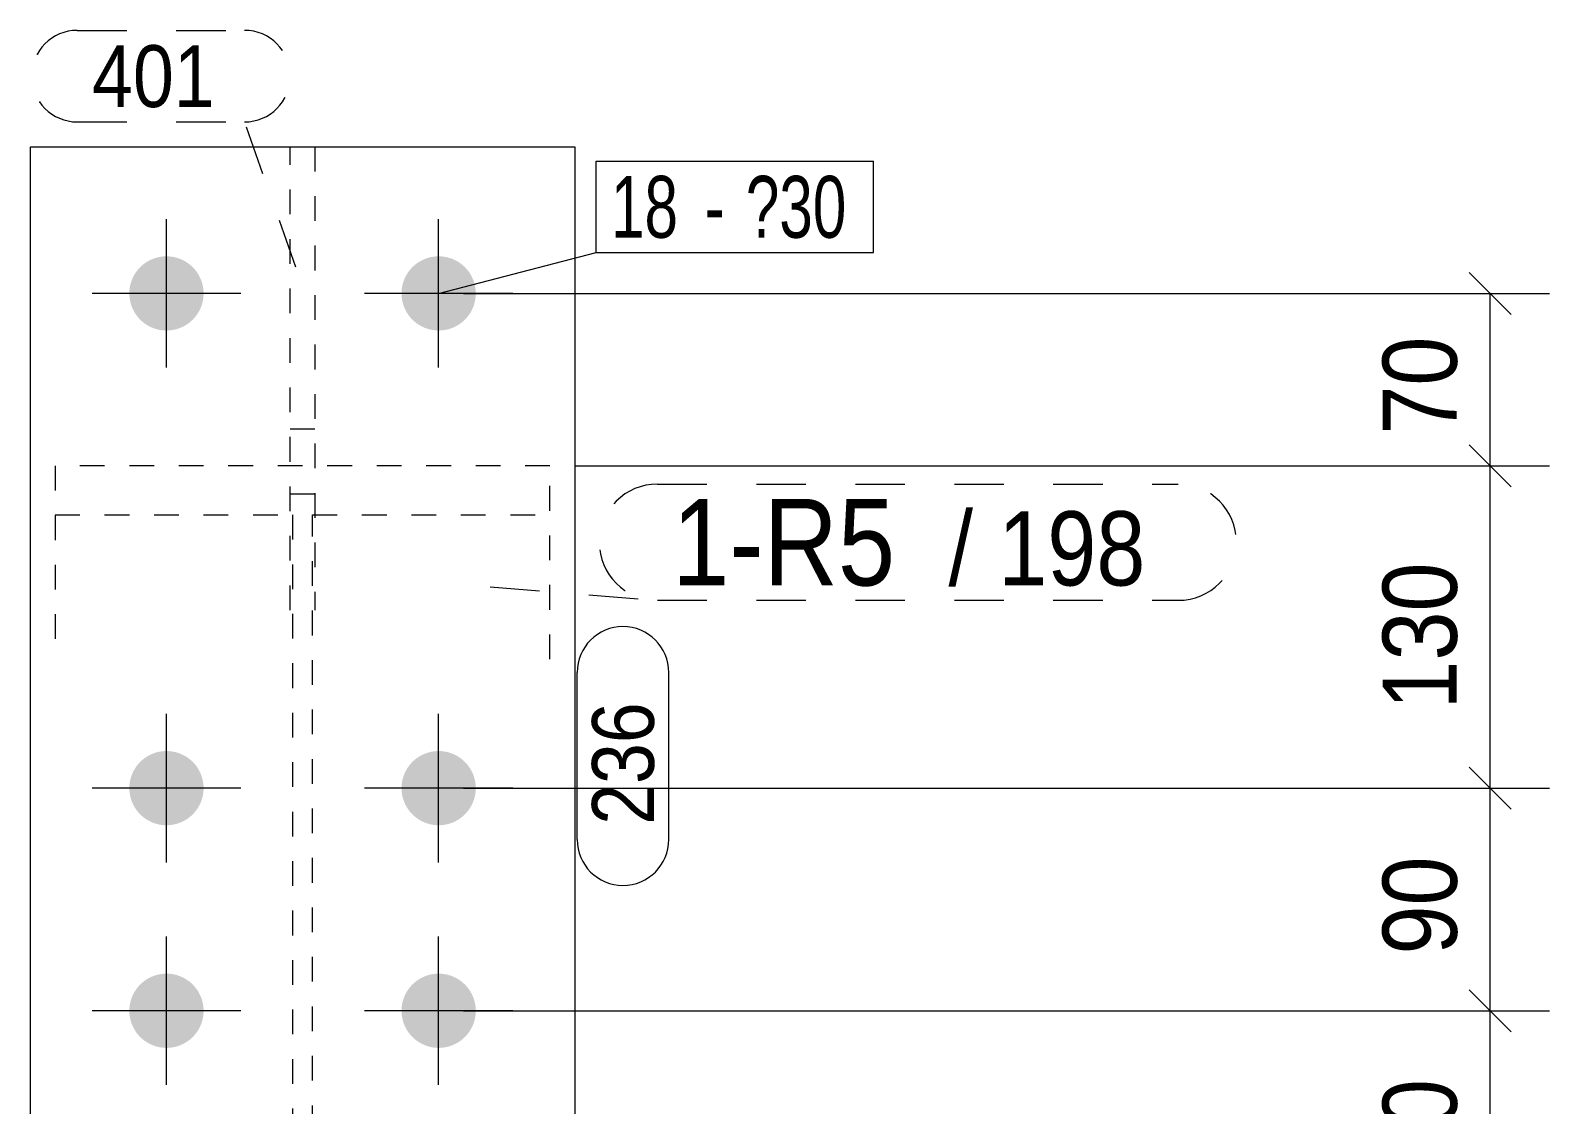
# Model space of a CAD drawing. Header units: millimetres. Extents: x 2 to 1174, y 1 to 825.
# Drawn here: x 743 to 804.4, y 246 to 289.5 of the extents above; entities that cross this region are included whole.
import ezdxf

# ---------------------------------------------------------------- set-up
doc = ezdxf.new("R2010")
doc.units = ezdxf.units.MM
for name, pattern in [('XKITLINE00', [0]), ('XKITLINE01', [4, 1, -1, 1, -1]), ('XKITLINE02', [4, 2, -2])]:
    doc.linetypes.add(name, pattern=pattern)
for name, color, linetype, lineweight in [('Bolt', 3, 'Continuous', 0), ('BoltMark', 7, 'Continuous', 0), ('Dimensions', 7, 'Continuous', 0), ('Part', 2, 'Continuous', 0), ('PartMark', 7, 'Continuous', 0)]:
    doc.layers.add(name, color=color, linetype=linetype, lineweight=lineweight)
doc.styles.add('ARIAL', font='ARIAL.TTF')
doc.styles.add('ARIAL_NARROW', font='ARIALN.TTF')

# ---------------------------------------------------------------- blocks, each defined once
blk = doc.blocks.new('*A185')
at = {"layer": 'Bolt'}
for points in [[(747.04, 278.873), (747.041, 278.91), (747.043, 278.947), (747.046, 278.984), (747.051, 279.02), (747.055, 279.057), (747.061, 279.093), (747.068, 279.129), (747.076, 279.165), (747.084, 279.201), (747.094, 279.237), (747.104, 279.272), (747.115, 279.307), (747.127, 279.342), (747.14, 279.376), (747.153, 279.411), (747.168, 279.444), (747.183, 279.478), (747.199, 279.511), (747.216, 279.544), (747.234, 279.576), (747.253, 279.608), (747.272, 279.639), (747.292, 279.67), (747.313, 279.7), (747.334, 279.73), (747.357, 279.759), (747.38, 279.788), (747.403, 279.816), (747.428, 279.844), (747.453, 279.871), (747.479, 279.897), (747.505, 279.923), (747.532, 279.948), (747.559, 279.972), (747.588, 279.996), (747.616, 280.019), (747.646, 280.041), (747.676, 280.063), (747.706, 280.084), (747.737, 280.104), (747.768, 280.123), (747.8, 280.142), (747.832, 280.159), (747.865, 280.176), (747.898, 280.192), (747.931, 280.208), (747.965, 280.222), (747.999, 280.236), (748.034, 280.249), (748.069, 280.261), (748.104, 280.272), (748.139, 280.282), (748.175, 280.292), (748.211, 280.3), (748.247, 280.308), (748.283, 280.314), (748.319, 280.32), (748.356, 280.325), (748.392, 280.329), (748.429, 280.332), (748.466, 280.335), (748.502, 280.336), (748.539, 280.337), (748.576, 280.336), (748.613, 280.335), (748.65, 280.332), (748.686, 280.329), (748.723, 280.325), (748.759, 280.32), (748.796, 280.314), (748.832, 280.308), (748.868, 280.3), (748.904, 280.292), (748.939, 280.282), (748.975, 280.272), (749.01, 280.261), (749.045, 280.249), (749.079, 280.236), (749.113, 280.222), (749.147, 280.208), (749.181, 280.192), (749.214, 280.176), (749.246, 280.159), (749.279, 280.142), (749.31, 280.123), (749.342, 280.104), (749.373, 280.084), (749.403, 280.063), (749.433, 280.041), (749.462, 280.019), (749.491, 279.996), (749.519, 279.972), (749.547, 279.948), (749.574, 279.923), (749.6, 279.897), (749.626, 279.871), (749.651, 279.844), (749.675, 279.816), (749.699, 279.788), (749.722, 279.759), (749.744, 279.73), (749.766, 279.7), (749.786, 279.67), (749.807, 279.639), (749.826, 279.608), (749.844, 279.576), (749.862, 279.544), (749.879, 279.511), (749.895, 279.478), (749.911, 279.444), (749.925, 279.411), (749.939, 279.376), (749.952, 279.342), (749.964, 279.307), (749.975, 279.272), (749.985, 279.237), (749.994, 279.201), (750.003, 279.165), (750.01, 279.129), (750.017, 279.093), (750.023, 279.057), (750.028, 279.02), (750.032, 278.984), (750.035, 278.947), (750.037, 278.91), (750.039, 278.873), (750.039, 278.837), (750.039, 278.8), (750.037, 278.763), (750.035, 278.726), (750.032, 278.689), (750.028, 278.653), (750.023, 278.616), (750.017, 278.58), (750.01, 278.544), (750.003, 278.508), (749.994, 278.472), (749.985, 278.436), (749.975, 278.401), (749.964, 278.366), (749.952, 278.331), (749.939, 278.297), (749.925, 278.262), (749.911, 278.229), (749.895, 278.195), (749.879, 278.162), (749.862, 278.129), (749.844, 278.097), (749.826, 278.065), (749.807, 278.034), (749.786, 278.003), (749.766, 277.973), (749.744, 277.943), (749.722, 277.914), (749.699, 277.885), (749.675, 277.857), (749.651, 277.829), (749.626, 277.802), (749.6, 277.776), (749.574, 277.75), (749.547, 277.725), (749.519, 277.701), (749.491, 277.677), (749.462, 277.654), (749.433, 277.632), (749.403, 277.61), (749.373, 277.589), (749.342, 277.569), (749.31, 277.55), (749.279, 277.531), (749.246, 277.514), (749.214, 277.497), (749.181, 277.481), (749.147, 277.465), (749.113, 277.451), (749.079, 277.437), (749.045, 277.424), (749.01, 277.412), (748.975, 277.401), (748.939, 277.391), (748.904, 277.381), (748.868, 277.373), (748.832, 277.365), (748.796, 277.359), (748.759, 277.353), (748.723, 277.348), (748.686, 277.344), (748.65, 277.341), (748.613, 277.338), (748.576, 277.337), (748.539, 277.337), (748.502, 277.337), (748.466, 277.338), (748.429, 277.341), (748.392, 277.344), (748.356, 277.348), (748.319, 277.353), (748.283, 277.359), (748.247, 277.365), (748.211, 277.373), (748.175, 277.381), (748.139, 277.391), (748.104, 277.401), (748.069, 277.412), (748.034, 277.424), (747.999, 277.437), (747.965, 277.451), (747.931, 277.465), (747.898, 277.481), (747.865, 277.497), (747.832, 277.514), (747.8, 277.531), (747.768, 277.55), (747.737, 277.569), (747.706, 277.589), (747.676, 277.61), (747.646, 277.632), (747.616, 277.654), (747.588, 277.677), (747.559, 277.701), (747.532, 277.725), (747.505, 277.75), (747.479, 277.776), (747.453, 277.802), (747.428, 277.829), (747.403, 277.857), (747.38, 277.885), (747.357, 277.914), (747.334, 277.943), (747.313, 277.973), (747.292, 278.003), (747.272, 278.034), (747.253, 278.065), (747.234, 278.097), (747.216, 278.129), (747.199, 278.162), (747.183, 278.195), (747.168, 278.229), (747.153, 278.262), (747.14, 278.297), (747.127, 278.331), (747.115, 278.366), (747.104, 278.401), (747.094, 278.436), (747.084, 278.472), (747.076, 278.508), (747.068, 278.544), (747.061, 278.58), (747.055, 278.616), (747.051, 278.653), (747.046, 278.689), (747.043, 278.726), (747.041, 278.763), (747.04, 278.8), (747.039, 278.837)], [(758.04, 278.873), (758.041, 278.91), (758.043, 278.947), (758.046, 278.984), (758.051, 279.02), (758.055, 279.057), (758.061, 279.093), (758.068, 279.129), (758.076, 279.165), (758.084, 279.201), (758.094, 279.237), (758.104, 279.272), (758.115, 279.307), (758.127, 279.342), (758.14, 279.376), (758.153, 279.411), (758.168, 279.444), (758.183, 279.478), (758.199, 279.511), (758.216, 279.544), (758.234, 279.576), (758.253, 279.608), (758.272, 279.639), (758.292, 279.67), (758.313, 279.7), (758.334, 279.73), (758.357, 279.759), (758.38, 279.788), (758.403, 279.816), (758.428, 279.844), (758.453, 279.871), (758.479, 279.897), (758.505, 279.923), (758.532, 279.948), (758.559, 279.972), (758.588, 279.996), (758.616, 280.019), (758.646, 280.041), (758.676, 280.063), (758.706, 280.084), (758.737, 280.104), (758.768, 280.123), (758.8, 280.142), (758.832, 280.159), (758.865, 280.176), (758.898, 280.192), (758.931, 280.208), (758.965, 280.222), (758.999, 280.236), (759.034, 280.249), (759.069, 280.261), (759.104, 280.272), (759.139, 280.282), (759.175, 280.292), (759.211, 280.3), (759.247, 280.308), (759.283, 280.314), (759.319, 280.32), (759.356, 280.325), (759.392, 280.329), (759.429, 280.332), (759.466, 280.335), (759.502, 280.336), (759.539, 280.337), (759.576, 280.336), (759.613, 280.335), (759.65, 280.332), (759.686, 280.329), (759.723, 280.325), (759.759, 280.32), (759.796, 280.314), (759.832, 280.308), (759.868, 280.3), (759.904, 280.292), (759.939, 280.282), (759.975, 280.272), (760.01, 280.261), (760.045, 280.249), (760.079, 280.236), (760.113, 280.222), (760.147, 280.208), (760.181, 280.192), (760.214, 280.176), (760.246, 280.159), (760.279, 280.142), (760.31, 280.123), (760.342, 280.104), (760.373, 280.084), (760.403, 280.063), (760.433, 280.041), (760.462, 280.019), (760.491, 279.996), (760.519, 279.972), (760.547, 279.948), (760.574, 279.923), (760.6, 279.897), (760.626, 279.871), (760.651, 279.844), (760.675, 279.816), (760.699, 279.788), (760.722, 279.759), (760.744, 279.73), (760.766, 279.7), (760.786, 279.67), (760.807, 279.639), (760.826, 279.608), (760.844, 279.576), (760.862, 279.544), (760.879, 279.511), (760.895, 279.478), (760.911, 279.444), (760.925, 279.411), (760.939, 279.376), (760.952, 279.342), (760.964, 279.307), (760.975, 279.272), (760.985, 279.237), (760.994, 279.201), (761.003, 279.165), (761.01, 279.129), (761.017, 279.093), (761.023, 279.057), (761.028, 279.02), (761.032, 278.984), (761.035, 278.947), (761.037, 278.91), (761.039, 278.873), (761.039, 278.837), (761.039, 278.8), (761.037, 278.763), (761.035, 278.726), (761.032, 278.689), (761.028, 278.653), (761.023, 278.616), (761.017, 278.58), (761.01, 278.544), (761.003, 278.508), (760.994, 278.472), (760.985, 278.436), (760.975, 278.401), (760.964, 278.366), (760.952, 278.331), (760.939, 278.297), (760.925, 278.262), (760.911, 278.229), (760.895, 278.195), (760.879, 278.162), (760.862, 278.129), (760.844, 278.097), (760.826, 278.065), (760.807, 278.034), (760.786, 278.003), (760.766, 277.973), (760.744, 277.943), (760.722, 277.914), (760.699, 277.885), (760.675, 277.857), (760.651, 277.829), (760.626, 277.802), (760.6, 277.776), (760.574, 277.75), (760.547, 277.725), (760.519, 277.701), (760.491, 277.677), (760.462, 277.654), (760.433, 277.632), (760.403, 277.61), (760.373, 277.589), (760.342, 277.569), (760.31, 277.55), (760.279, 277.531), (760.246, 277.514), (760.214, 277.497), (760.181, 277.481), (760.147, 277.465), (760.113, 277.451), (760.079, 277.437), (760.045, 277.424), (760.01, 277.412), (759.975, 277.401), (759.939, 277.391), (759.904, 277.381), (759.868, 277.373), (759.832, 277.365), (759.796, 277.359), (759.759, 277.353), (759.723, 277.348), (759.686, 277.344), (759.65, 277.341), (759.613, 277.338), (759.576, 277.337), (759.539, 277.337), (759.502, 277.337), (759.466, 277.338), (759.429, 277.341), (759.392, 277.344), (759.356, 277.348), (759.319, 277.353), (759.283, 277.359), (759.247, 277.365), (759.211, 277.373), (759.175, 277.381), (759.139, 277.391), (759.104, 277.401), (759.069, 277.412), (759.034, 277.424), (758.999, 277.437), (758.965, 277.451), (758.931, 277.465), (758.898, 277.481), (758.865, 277.497), (758.832, 277.514), (758.8, 277.531), (758.768, 277.55), (758.737, 277.569), (758.706, 277.589), (758.676, 277.61), (758.646, 277.632), (758.616, 277.654), (758.588, 277.677), (758.559, 277.701), (758.532, 277.725), (758.505, 277.75), (758.479, 277.776), (758.453, 277.802), (758.428, 277.829), (758.403, 277.857), (758.38, 277.885), (758.357, 277.914), (758.334, 277.943), (758.313, 277.973), (758.292, 278.003), (758.272, 278.034), (758.253, 278.065), (758.234, 278.097), (758.216, 278.129), (758.199, 278.162), (758.183, 278.195), (758.168, 278.229), (758.153, 278.262), (758.14, 278.297), (758.127, 278.331), (758.115, 278.366), (758.104, 278.401), (758.094, 278.436), (758.084, 278.472), (758.076, 278.508), (758.068, 278.544), (758.061, 278.58), (758.055, 278.616), (758.051, 278.653), (758.046, 278.689), (758.043, 278.726), (758.041, 278.763), (758.04, 278.8), (758.039, 278.837)], [(747.04, 258.873), (747.041, 258.91), (747.043, 258.947), (747.046, 258.984), (747.051, 259.02), (747.055, 259.057), (747.061, 259.093), (747.068, 259.129), (747.076, 259.165), (747.084, 259.201), (747.094, 259.237), (747.104, 259.272), (747.115, 259.307), (747.127, 259.342), (747.14, 259.376), (747.153, 259.411), (747.168, 259.444), (747.183, 259.478), (747.199, 259.511), (747.216, 259.544), (747.234, 259.576), (747.253, 259.608), (747.272, 259.639), (747.292, 259.67), (747.313, 259.7), (747.334, 259.73), (747.357, 259.759), (747.38, 259.788), (747.403, 259.816), (747.428, 259.844), (747.453, 259.871), (747.479, 259.897), (747.505, 259.923), (747.532, 259.948), (747.559, 259.972), (747.588, 259.996), (747.616, 260.019), (747.646, 260.041), (747.676, 260.063), (747.706, 260.084), (747.737, 260.104), (747.768, 260.123), (747.8, 260.142), (747.832, 260.159), (747.865, 260.176), (747.898, 260.192), (747.931, 260.208), (747.965, 260.222), (747.999, 260.236), (748.034, 260.249), (748.069, 260.261), (748.104, 260.272), (748.139, 260.282), (748.175, 260.292), (748.211, 260.3), (748.247, 260.308), (748.283, 260.314), (748.319, 260.32), (748.356, 260.325), (748.392, 260.329), (748.429, 260.332), (748.466, 260.335), (748.502, 260.336), (748.539, 260.337), (748.576, 260.336), (748.613, 260.335), (748.65, 260.332), (748.686, 260.329), (748.723, 260.325), (748.759, 260.32), (748.796, 260.314), (748.832, 260.308), (748.868, 260.3), (748.904, 260.292), (748.939, 260.282), (748.975, 260.272), (749.01, 260.261), (749.045, 260.249), (749.079, 260.236), (749.113, 260.222), (749.147, 260.208), (749.181, 260.192), (749.214, 260.176), (749.246, 260.159), (749.279, 260.142), (749.31, 260.123), (749.342, 260.104), (749.373, 260.084), (749.403, 260.063), (749.433, 260.041), (749.462, 260.019), (749.491, 259.996), (749.519, 259.972), (749.547, 259.948), (749.574, 259.923), (749.6, 259.897), (749.626, 259.871), (749.651, 259.844), (749.675, 259.816), (749.699, 259.788), (749.722, 259.759), (749.744, 259.73), (749.766, 259.7), (749.786, 259.67), (749.807, 259.639), (749.826, 259.608), (749.844, 259.576), (749.862, 259.544), (749.879, 259.511), (749.895, 259.478), (749.911, 259.444), (749.925, 259.411), (749.939, 259.376), (749.952, 259.342), (749.964, 259.307), (749.975, 259.272), (749.985, 259.237), (749.994, 259.201), (750.003, 259.165), (750.01, 259.129), (750.017, 259.093), (750.023, 259.057), (750.028, 259.02), (750.032, 258.984), (750.035, 258.947), (750.037, 258.91), (750.039, 258.873), (750.039, 258.837), (750.039, 258.8), (750.037, 258.763), (750.035, 258.726), (750.032, 258.689), (750.028, 258.653), (750.023, 258.616), (750.017, 258.58), (750.01, 258.544), (750.003, 258.508), (749.994, 258.472), (749.985, 258.436), (749.975, 258.401), (749.964, 258.366), (749.952, 258.331), (749.939, 258.297), (749.925, 258.262), (749.911, 258.229), (749.895, 258.195), (749.879, 258.162), (749.862, 258.129), (749.844, 258.097), (749.826, 258.065), (749.807, 258.034), (749.786, 258.003), (749.766, 257.973), (749.744, 257.943), (749.722, 257.914), (749.699, 257.885), (749.675, 257.857), (749.651, 257.829), (749.626, 257.802), (749.6, 257.776), (749.574, 257.75), (749.547, 257.725), (749.519, 257.701), (749.491, 257.677), (749.462, 257.654), (749.433, 257.632), (749.403, 257.61), (749.373, 257.589), (749.342, 257.569), (749.31, 257.55), (749.279, 257.531), (749.246, 257.514), (749.214, 257.497), (749.181, 257.481), (749.147, 257.465), (749.113, 257.451), (749.079, 257.437), (749.045, 257.424), (749.01, 257.412), (748.975, 257.401), (748.939, 257.391), (748.904, 257.381), (748.868, 257.373), (748.832, 257.365), (748.796, 257.359), (748.759, 257.353), (748.723, 257.348), (748.686, 257.344), (748.65, 257.341), (748.613, 257.338), (748.576, 257.337), (748.539, 257.337), (748.502, 257.337), (748.466, 257.338), (748.429, 257.341), (748.392, 257.344), (748.356, 257.348), (748.319, 257.353), (748.283, 257.359), (748.247, 257.365), (748.211, 257.373), (748.175, 257.381), (748.139, 257.391), (748.104, 257.401), (748.069, 257.412), (748.034, 257.424), (747.999, 257.437), (747.965, 257.451), (747.931, 257.465), (747.898, 257.481), (747.865, 257.497), (747.832, 257.514), (747.8, 257.531), (747.768, 257.55), (747.737, 257.569), (747.706, 257.589), (747.676, 257.61), (747.646, 257.632), (747.616, 257.654), (747.588, 257.677), (747.559, 257.701), (747.532, 257.725), (747.505, 257.75), (747.479, 257.776), (747.453, 257.802), (747.428, 257.829), (747.403, 257.857), (747.38, 257.885), (747.357, 257.914), (747.334, 257.943), (747.313, 257.973), (747.292, 258.003), (747.272, 258.034), (747.253, 258.065), (747.234, 258.097), (747.216, 258.129), (747.199, 258.162), (747.183, 258.195), (747.168, 258.229), (747.153, 258.262), (747.14, 258.297), (747.127, 258.331), (747.115, 258.366), (747.104, 258.401), (747.094, 258.436), (747.084, 258.472), (747.076, 258.508), (747.068, 258.544), (747.061, 258.58), (747.055, 258.616), (747.051, 258.653), (747.046, 258.689), (747.043, 258.726), (747.041, 258.763), (747.04, 258.8), (747.039, 258.837)], [(758.04, 258.873), (758.041, 258.91), (758.043, 258.947), (758.046, 258.984), (758.051, 259.02), (758.055, 259.057), (758.061, 259.093), (758.068, 259.129), (758.076, 259.165), (758.084, 259.201), (758.094, 259.237), (758.104, 259.272), (758.115, 259.307), (758.127, 259.342), (758.14, 259.376), (758.153, 259.411), (758.168, 259.444), (758.183, 259.478), (758.199, 259.511), (758.216, 259.544), (758.234, 259.576), (758.253, 259.608), (758.272, 259.639), (758.292, 259.67), (758.313, 259.7), (758.334, 259.73), (758.357, 259.759), (758.38, 259.788), (758.403, 259.816), (758.428, 259.844), (758.453, 259.871), (758.479, 259.897), (758.505, 259.923), (758.532, 259.948), (758.559, 259.972), (758.588, 259.996), (758.616, 260.019), (758.646, 260.041), (758.676, 260.063), (758.706, 260.084), (758.737, 260.104), (758.768, 260.123), (758.8, 260.142), (758.832, 260.159), (758.865, 260.176), (758.898, 260.192), (758.931, 260.208), (758.965, 260.222), (758.999, 260.236), (759.034, 260.249), (759.069, 260.261), (759.104, 260.272), (759.139, 260.282), (759.175, 260.292), (759.211, 260.3), (759.247, 260.308), (759.283, 260.314), (759.319, 260.32), (759.356, 260.325), (759.392, 260.329), (759.429, 260.332), (759.466, 260.335), (759.502, 260.336), (759.539, 260.337), (759.576, 260.336), (759.613, 260.335), (759.65, 260.332), (759.686, 260.329), (759.723, 260.325), (759.759, 260.32), (759.796, 260.314), (759.832, 260.308), (759.868, 260.3), (759.904, 260.292), (759.939, 260.282), (759.975, 260.272), (760.01, 260.261), (760.045, 260.249), (760.079, 260.236), (760.113, 260.222), (760.147, 260.208), (760.181, 260.192), (760.214, 260.176), (760.246, 260.159), (760.279, 260.142), (760.31, 260.123), (760.342, 260.104), (760.373, 260.084), (760.403, 260.063), (760.433, 260.041), (760.462, 260.019), (760.491, 259.996), (760.519, 259.972), (760.547, 259.948), (760.574, 259.923), (760.6, 259.897), (760.626, 259.871), (760.651, 259.844), (760.675, 259.816), (760.699, 259.788), (760.722, 259.759), (760.744, 259.73), (760.766, 259.7), (760.786, 259.67), (760.807, 259.639), (760.826, 259.608), (760.844, 259.576), (760.862, 259.544), (760.879, 259.511), (760.895, 259.478), (760.911, 259.444), (760.925, 259.411), (760.939, 259.376), (760.952, 259.342), (760.964, 259.307), (760.975, 259.272), (760.985, 259.237), (760.994, 259.201), (761.003, 259.165), (761.01, 259.129), (761.017, 259.093), (761.023, 259.057), (761.028, 259.02), (761.032, 258.984), (761.035, 258.947), (761.037, 258.91), (761.039, 258.873), (761.039, 258.837), (761.039, 258.8), (761.037, 258.763), (761.035, 258.726), (761.032, 258.689), (761.028, 258.653), (761.023, 258.616), (761.017, 258.58), (761.01, 258.544), (761.003, 258.508), (760.994, 258.472), (760.985, 258.436), (760.975, 258.401), (760.964, 258.366), (760.952, 258.331), (760.939, 258.297), (760.925, 258.262), (760.911, 258.229), (760.895, 258.195), (760.879, 258.162), (760.862, 258.129), (760.844, 258.097), (760.826, 258.065), (760.807, 258.034), (760.786, 258.003), (760.766, 257.973), (760.744, 257.943), (760.722, 257.914), (760.699, 257.885), (760.675, 257.857), (760.651, 257.829), (760.626, 257.802), (760.6, 257.776), (760.574, 257.75), (760.547, 257.725), (760.519, 257.701), (760.491, 257.677), (760.462, 257.654), (760.433, 257.632), (760.403, 257.61), (760.373, 257.589), (760.342, 257.569), (760.31, 257.55), (760.279, 257.531), (760.246, 257.514), (760.214, 257.497), (760.181, 257.481), (760.147, 257.465), (760.113, 257.451), (760.079, 257.437), (760.045, 257.424), (760.01, 257.412), (759.975, 257.401), (759.939, 257.391), (759.904, 257.381), (759.868, 257.373), (759.832, 257.365), (759.796, 257.359), (759.759, 257.353), (759.723, 257.348), (759.686, 257.344), (759.65, 257.341), (759.613, 257.338), (759.576, 257.337), (759.539, 257.337), (759.502, 257.337), (759.466, 257.338), (759.429, 257.341), (759.392, 257.344), (759.356, 257.348), (759.319, 257.353), (759.283, 257.359), (759.247, 257.365), (759.211, 257.373), (759.175, 257.381), (759.139, 257.391), (759.104, 257.401), (759.069, 257.412), (759.034, 257.424), (758.999, 257.437), (758.965, 257.451), (758.931, 257.465), (758.898, 257.481), (758.865, 257.497), (758.832, 257.514), (758.8, 257.531), (758.768, 257.55), (758.737, 257.569), (758.706, 257.589), (758.676, 257.61), (758.646, 257.632), (758.616, 257.654), (758.588, 257.677), (758.559, 257.701), (758.532, 257.725), (758.505, 257.75), (758.479, 257.776), (758.453, 257.802), (758.428, 257.829), (758.403, 257.857), (758.38, 257.885), (758.357, 257.914), (758.334, 257.943), (758.313, 257.973), (758.292, 258.003), (758.272, 258.034), (758.253, 258.065), (758.234, 258.097), (758.216, 258.129), (758.199, 258.162), (758.183, 258.195), (758.168, 258.229), (758.153, 258.262), (758.14, 258.297), (758.127, 258.331), (758.115, 258.366), (758.104, 258.401), (758.094, 258.436), (758.084, 258.472), (758.076, 258.508), (758.068, 258.544), (758.061, 258.58), (758.055, 258.616), (758.051, 258.653), (758.046, 258.689), (758.043, 258.726), (758.041, 258.763), (758.04, 258.8), (758.039, 258.837)], [(747.04, 249.873), (747.041, 249.91), (747.043, 249.947), (747.046, 249.984), (747.051, 250.02), (747.055, 250.057), (747.061, 250.093), (747.068, 250.129), (747.076, 250.165), (747.084, 250.201), (747.094, 250.237), (747.104, 250.272), (747.115, 250.307), (747.127, 250.342), (747.14, 250.376), (747.153, 250.411), (747.168, 250.444), (747.183, 250.478), (747.199, 250.511), (747.216, 250.544), (747.234, 250.576), (747.253, 250.608), (747.272, 250.639), (747.292, 250.67), (747.313, 250.7), (747.334, 250.73), (747.357, 250.759), (747.38, 250.788), (747.403, 250.816), (747.428, 250.844), (747.453, 250.871), (747.479, 250.897), (747.505, 250.923), (747.532, 250.948), (747.559, 250.972), (747.588, 250.996), (747.616, 251.019), (747.646, 251.041), (747.676, 251.063), (747.706, 251.084), (747.737, 251.104), (747.768, 251.123), (747.8, 251.142), (747.832, 251.159), (747.865, 251.176), (747.898, 251.192), (747.931, 251.208), (747.965, 251.222), (747.999, 251.236), (748.034, 251.249), (748.069, 251.261), (748.104, 251.272), (748.139, 251.282), (748.175, 251.292), (748.211, 251.3), (748.247, 251.308), (748.283, 251.314), (748.319, 251.32), (748.356, 251.325), (748.392, 251.329), (748.429, 251.332), (748.466, 251.335), (748.502, 251.336), (748.539, 251.337), (748.576, 251.336), (748.613, 251.335), (748.65, 251.332), (748.686, 251.329), (748.723, 251.325), (748.759, 251.32), (748.796, 251.314), (748.832, 251.308), (748.868, 251.3), (748.904, 251.292), (748.939, 251.282), (748.975, 251.272), (749.01, 251.261), (749.045, 251.249), (749.079, 251.236), (749.113, 251.222), (749.147, 251.208), (749.181, 251.192), (749.214, 251.176), (749.246, 251.159), (749.279, 251.142), (749.31, 251.123), (749.342, 251.104), (749.373, 251.084), (749.403, 251.063), (749.433, 251.041), (749.462, 251.019), (749.491, 250.996), (749.519, 250.972), (749.547, 250.948), (749.574, 250.923), (749.6, 250.897), (749.626, 250.871), (749.651, 250.844), (749.675, 250.816), (749.699, 250.788), (749.722, 250.759), (749.744, 250.73), (749.766, 250.7), (749.786, 250.67), (749.807, 250.639), (749.826, 250.608), (749.844, 250.576), (749.862, 250.544), (749.879, 250.511), (749.895, 250.478), (749.911, 250.444), (749.925, 250.411), (749.939, 250.376), (749.952, 250.342), (749.964, 250.307), (749.975, 250.272), (749.985, 250.237), (749.994, 250.201), (750.003, 250.165), (750.01, 250.129), (750.017, 250.093), (750.023, 250.057), (750.028, 250.02), (750.032, 249.984), (750.035, 249.947), (750.037, 249.91), (750.039, 249.873), (750.039, 249.837), (750.039, 249.8), (750.037, 249.763), (750.035, 249.726), (750.032, 249.689), (750.028, 249.653), (750.023, 249.616), (750.017, 249.58), (750.01, 249.544), (750.003, 249.508), (749.994, 249.472), (749.985, 249.436), (749.975, 249.401), (749.964, 249.366), (749.952, 249.331), (749.939, 249.297), (749.925, 249.262), (749.911, 249.229), (749.895, 249.195), (749.879, 249.162), (749.862, 249.129), (749.844, 249.097), (749.826, 249.065), (749.807, 249.034), (749.786, 249.003), (749.766, 248.973), (749.744, 248.943), (749.722, 248.914), (749.699, 248.885), (749.675, 248.857), (749.651, 248.829), (749.626, 248.802), (749.6, 248.776), (749.574, 248.75), (749.547, 248.725), (749.519, 248.701), (749.491, 248.677), (749.462, 248.654), (749.433, 248.632), (749.403, 248.61), (749.373, 248.589), (749.342, 248.569), (749.31, 248.55), (749.279, 248.531), (749.246, 248.514), (749.214, 248.497), (749.181, 248.481), (749.147, 248.465), (749.113, 248.451), (749.079, 248.437), (749.045, 248.424), (749.01, 248.412), (748.975, 248.401), (748.939, 248.391), (748.904, 248.381), (748.868, 248.373), (748.832, 248.365), (748.796, 248.359), (748.759, 248.353), (748.723, 248.348), (748.686, 248.344), (748.65, 248.341), (748.613, 248.338), (748.576, 248.337), (748.539, 248.337), (748.502, 248.337), (748.466, 248.338), (748.429, 248.341), (748.392, 248.344), (748.356, 248.348), (748.319, 248.353), (748.283, 248.359), (748.247, 248.365), (748.211, 248.373), (748.175, 248.381), (748.139, 248.391), (748.104, 248.401), (748.069, 248.412), (748.034, 248.424), (747.999, 248.437), (747.965, 248.451), (747.931, 248.465), (747.898, 248.481), (747.865, 248.497), (747.832, 248.514), (747.8, 248.531), (747.768, 248.55), (747.737, 248.569), (747.706, 248.589), (747.676, 248.61), (747.646, 248.632), (747.616, 248.654), (747.588, 248.677), (747.559, 248.701), (747.532, 248.725), (747.505, 248.75), (747.479, 248.776), (747.453, 248.802), (747.428, 248.829), (747.403, 248.857), (747.38, 248.885), (747.357, 248.914), (747.334, 248.943), (747.313, 248.973), (747.292, 249.003), (747.272, 249.034), (747.253, 249.065), (747.234, 249.097), (747.216, 249.129), (747.199, 249.162), (747.183, 249.195), (747.168, 249.229), (747.153, 249.262), (747.14, 249.297), (747.127, 249.331), (747.115, 249.366), (747.104, 249.401), (747.094, 249.436), (747.084, 249.472), (747.076, 249.508), (747.068, 249.544), (747.061, 249.58), (747.055, 249.616), (747.051, 249.653), (747.046, 249.689), (747.043, 249.726), (747.041, 249.763), (747.04, 249.8), (747.039, 249.837)], [(758.04, 249.873), (758.041, 249.91), (758.043, 249.947), (758.046, 249.984), (758.051, 250.02), (758.055, 250.057), (758.061, 250.093), (758.068, 250.129), (758.076, 250.165), (758.084, 250.201), (758.094, 250.237), (758.104, 250.272), (758.115, 250.307), (758.127, 250.342), (758.14, 250.376), (758.153, 250.411), (758.168, 250.444), (758.183, 250.478), (758.199, 250.511), (758.216, 250.544), (758.234, 250.576), (758.253, 250.608), (758.272, 250.639), (758.292, 250.67), (758.313, 250.7), (758.334, 250.73), (758.357, 250.759), (758.38, 250.788), (758.403, 250.816), (758.428, 250.844), (758.453, 250.871), (758.479, 250.897), (758.505, 250.923), (758.532, 250.948), (758.559, 250.972), (758.588, 250.996), (758.616, 251.019), (758.646, 251.041), (758.676, 251.063), (758.706, 251.084), (758.737, 251.104), (758.768, 251.123), (758.8, 251.142), (758.832, 251.159), (758.865, 251.176), (758.898, 251.192), (758.931, 251.208), (758.965, 251.222), (758.999, 251.236), (759.034, 251.249), (759.069, 251.261), (759.104, 251.272), (759.139, 251.282), (759.175, 251.292), (759.211, 251.3), (759.247, 251.308), (759.283, 251.314), (759.319, 251.32), (759.356, 251.325), (759.392, 251.329), (759.429, 251.332), (759.466, 251.335), (759.502, 251.336), (759.539, 251.337), (759.576, 251.336), (759.613, 251.335), (759.65, 251.332), (759.686, 251.329), (759.723, 251.325), (759.759, 251.32), (759.796, 251.314), (759.832, 251.308), (759.868, 251.3), (759.904, 251.292), (759.939, 251.282), (759.975, 251.272), (760.01, 251.261), (760.045, 251.249), (760.079, 251.236), (760.113, 251.222), (760.147, 251.208), (760.181, 251.192), (760.214, 251.176), (760.246, 251.159), (760.279, 251.142), (760.31, 251.123), (760.342, 251.104), (760.373, 251.084), (760.403, 251.063), (760.433, 251.041), (760.462, 251.019), (760.491, 250.996), (760.519, 250.972), (760.547, 250.948), (760.574, 250.923), (760.6, 250.897), (760.626, 250.871), (760.651, 250.844), (760.675, 250.816), (760.699, 250.788), (760.722, 250.759), (760.744, 250.73), (760.766, 250.7), (760.786, 250.67), (760.807, 250.639), (760.826, 250.608), (760.844, 250.576), (760.862, 250.544), (760.879, 250.511), (760.895, 250.478), (760.911, 250.444), (760.925, 250.411), (760.939, 250.376), (760.952, 250.342), (760.964, 250.307), (760.975, 250.272), (760.985, 250.237), (760.994, 250.201), (761.003, 250.165), (761.01, 250.129), (761.017, 250.093), (761.023, 250.057), (761.028, 250.02), (761.032, 249.984), (761.035, 249.947), (761.037, 249.91), (761.039, 249.873), (761.039, 249.837), (761.039, 249.8), (761.037, 249.763), (761.035, 249.726), (761.032, 249.689), (761.028, 249.653), (761.023, 249.616), (761.017, 249.58), (761.01, 249.544), (761.003, 249.508), (760.994, 249.472), (760.985, 249.436), (760.975, 249.401), (760.964, 249.366), (760.952, 249.331), (760.939, 249.297), (760.925, 249.262), (760.911, 249.229), (760.895, 249.195), (760.879, 249.162), (760.862, 249.129), (760.844, 249.097), (760.826, 249.065), (760.807, 249.034), (760.786, 249.003), (760.766, 248.973), (760.744, 248.943), (760.722, 248.914), (760.699, 248.885), (760.675, 248.857), (760.651, 248.829), (760.626, 248.802), (760.6, 248.776), (760.574, 248.75), (760.547, 248.725), (760.519, 248.701), (760.491, 248.677), (760.462, 248.654), (760.433, 248.632), (760.403, 248.61), (760.373, 248.589), (760.342, 248.569), (760.31, 248.55), (760.279, 248.531), (760.246, 248.514), (760.214, 248.497), (760.181, 248.481), (760.147, 248.465), (760.113, 248.451), (760.079, 248.437), (760.045, 248.424), (760.01, 248.412), (759.975, 248.401), (759.939, 248.391), (759.904, 248.381), (759.868, 248.373), (759.832, 248.365), (759.796, 248.359), (759.759, 248.353), (759.723, 248.348), (759.686, 248.344), (759.65, 248.341), (759.613, 248.338), (759.576, 248.337), (759.539, 248.337), (759.502, 248.337), (759.466, 248.338), (759.429, 248.341), (759.392, 248.344), (759.356, 248.348), (759.319, 248.353), (759.283, 248.359), (759.247, 248.365), (759.211, 248.373), (759.175, 248.381), (759.139, 248.391), (759.104, 248.401), (759.069, 248.412), (759.034, 248.424), (758.999, 248.437), (758.965, 248.451), (758.931, 248.465), (758.898, 248.481), (758.865, 248.497), (758.832, 248.514), (758.8, 248.531), (758.768, 248.55), (758.737, 248.569), (758.706, 248.589), (758.676, 248.61), (758.646, 248.632), (758.616, 248.654), (758.588, 248.677), (758.559, 248.701), (758.532, 248.725), (758.505, 248.75), (758.479, 248.776), (758.453, 248.802), (758.428, 248.829), (758.403, 248.857), (758.38, 248.885), (758.357, 248.914), (758.334, 248.943), (758.313, 248.973), (758.292, 249.003), (758.272, 249.034), (758.253, 249.065), (758.234, 249.097), (758.216, 249.129), (758.199, 249.162), (758.183, 249.195), (758.168, 249.229), (758.153, 249.262), (758.14, 249.297), (758.127, 249.331), (758.115, 249.366), (758.104, 249.401), (758.094, 249.436), (758.084, 249.472), (758.076, 249.508), (758.068, 249.544), (758.061, 249.58), (758.055, 249.616), (758.051, 249.653), (758.046, 249.689), (758.043, 249.726), (758.041, 249.763), (758.04, 249.8), (758.039, 249.837)]]:
    blk.add_hatch(color=3, dxfattribs=at).paths.add_polyline_path(points, flags=17)
at = {"layer": 'Bolt', "color": 3, "linetype": 'XKITLINE00', "lineweight": 0}
for p, q in [((748.539, 275.837), (748.539, 281.837)), ((759.539, 275.837), (759.539, 281.837)), ((751.539, 278.837), (745.539, 278.837)), ((762.539, 278.837), (756.539, 278.837)), ((748.539, 255.837), (748.539, 261.837)), ((759.539, 255.837), (759.539, 261.837)), ((751.539, 258.837), (745.539, 258.837)), ((762.539, 258.837), (756.539, 258.837)), ((748.539, 246.837), (748.539, 252.837)), ((759.539, 246.837), (759.539, 252.837)), ((751.539, 249.837), (745.539, 249.837)), ((762.539, 249.837), (756.539, 249.837))]:
    blk.add_line(p, q, dxfattribs=at)
blk = doc.blocks.new('*A186')
at = {"layer": 'Part'}
blk.add_hatch(color=2, dxfattribs=at).paths.add_polyline_path([(753.239, 242.811), (754.839, 242.811), (754.039, 241.411)], flags=17)
at = {"layer": 'Part', "color": 7, "linetype": 'XKITLINE01', "lineweight": 0}
for p, q in [((764.039, 271.867), (744.039, 271.867)), ((744.039, 271.867), (744.039, 264.051)), ((764.039, 264.051), (764.039, 271.867)), ((744.039, 269.884), (753.639, 269.884)), ((753.639, 269.884), (753.639, 207.013)), ((754.439, 207.013), (754.439, 269.884)), ((754.439, 269.884), (764.039, 269.884)), ((753.639, 212.846), (744.039, 212.846)), ((744.039, 212.846), (744.039, 205.031)), ((764.039, 212.846), (754.439, 212.846)), ((764.039, 205.031), (764.039, 212.846)), ((744.039, 210.864), (764.039, 210.864))]:
    blk.add_line(p, q, dxfattribs=at)
at = {"layer": 'Part', "color": 2, "linetype": 'XKITLINE00', "lineweight": 0}
for p, q in [((754.039, 241.411), (753.239, 242.811)), ((753.239, 242.811), (754.839, 242.811)), ((754.839, 242.811), (754.039, 241.411))]:
    blk.add_line(p, q, dxfattribs=at)
blk.add_circle((754.039, 242.311), 1, dxfattribs=at)
blk = doc.blocks.new('*A188')
at = {"layer": 'Part', "color": 7, "linetype": 'XKITLINE01', "lineweight": 0}
for p, q in [((753.539, 266.034), (753.539, 284.767)), ((753.539, 284.767), (754.539, 284.767)), ((754.539, 284.767), (754.539, 266.034)), ((753.539, 273.367), (754.539, 273.367)), ((753.539, 270.734), (754.539, 270.734))]:
    blk.add_line(p, q, dxfattribs=at)
blk = doc.blocks.new('*A190')
at = {"layer": 'Part', "color": 2, "linetype": 'XKITLINE00', "lineweight": 0}
for p, q in [((743.039, 284.767), (765.039, 284.767)), ((743.039, 142.864), (743.039, 284.767)), ((765.039, 284.767), (765.039, 142.864))]:
    blk.add_line(p, q, dxfattribs=at)
blk = doc.blocks.new('*A425')
at = {"layer": 'Dimensions', "color": 7, "linetype": 'XKITLINE00', "lineweight": 0}
for p, q in [((801.191, 250.685), (802.888, 248.988)), ((760.539, 249.837), (804.439, 249.837)), ((802.039, 240.837), (802.039, 249.837)), ((801.191, 241.685), (802.888, 239.988)), ((760.539, 240.837), (804.439, 240.837))]:
    blk.add_line(p, q, dxfattribs=at)
at = {"layer": 'Dimensions', "color": 3}
for p in [(802.039, 249.837), (802.039, 240.837)]:
    blk.add_point(p, dxfattribs=at)
at = {"layer": 'Dimensions', "color": 3, "style": 'ARIAL', "width": 0.85}
blk.add_text('90', height=3, rotation=90.00021, dxfattribs=at).set_placement((800.689, 243.111))
blk = doc.blocks.new('*A426')
at = {"layer": 'Dimensions', "color": 7, "linetype": 'XKITLINE00', "lineweight": 0}
for p, q in [((801.191, 259.685), (802.888, 257.988)), ((760.539, 258.837), (804.439, 258.837)), ((802.039, 249.837), (802.039, 258.837)), ((801.191, 250.685), (802.888, 248.988)), ((760.539, 249.837), (804.439, 249.837))]:
    blk.add_line(p, q, dxfattribs=at)
at = {"layer": 'Dimensions', "color": 3}
for p in [(802.039, 258.837), (802.039, 249.837)]:
    blk.add_point(p, dxfattribs=at)
at = {"layer": 'Dimensions', "color": 3, "style": 'ARIAL', "width": 0.85}
blk.add_text('90', height=3, rotation=90.00021, dxfattribs=at).set_placement((800.689, 252.111))
blk = doc.blocks.new('*A427')
at = {"layer": 'Dimensions', "color": 7, "linetype": 'XKITLINE00', "lineweight": 0}
for p, q in [((801.191, 272.715), (802.888, 271.018)), ((765.039, 271.867), (804.439, 271.867)), ((802.039, 258.837), (802.039, 271.867)), ((801.191, 259.685), (802.888, 257.988)), ((760.539, 258.837), (804.439, 258.837))]:
    blk.add_line(p, q, dxfattribs=at)
at = {"layer": 'Dimensions', "color": 3}
for p in [(802.039, 271.867), (802.039, 258.837)]:
    blk.add_point(p, dxfattribs=at)
at = {"layer": 'Dimensions', "color": 3, "style": 'ARIAL', "width": 0.85}
blk.add_text('130', height=3, rotation=90.00021, dxfattribs=at).set_placement((800.689, 262.014))
blk = doc.blocks.new('*A428')
at = {"layer": 'Dimensions', "color": 7, "linetype": 'XKITLINE00', "lineweight": 0}
for p, q in [((801.191, 279.685), (802.888, 277.988)), ((760.539, 278.837), (804.439, 278.837)), ((802.039, 271.867), (802.039, 278.837)), ((801.191, 272.715), (802.888, 271.018)), ((765.039, 271.867), (804.439, 271.867))]:
    blk.add_line(p, q, dxfattribs=at)
at = {"layer": 'Dimensions', "color": 3}
for p in [(802.039, 278.837), (802.039, 271.867)]:
    blk.add_point(p, dxfattribs=at)
at = {"layer": 'Dimensions', "color": 3, "style": 'ARIAL', "width": 0.85}
blk.add_text('70', height=3, rotation=90.00021, dxfattribs=at).set_placement((800.689, 273.127))
blk = doc.blocks.new('*A429')
at = {"layer": 'BoltMark', "color": 7, "linetype": 'XKITLINE00', "lineweight": 0}
for p, q in [((765.905, 284.187), (777.113, 284.187)), ((765.905, 280.487), (765.905, 284.187)), ((777.113, 280.487), (777.113, 284.187)), ((759.539, 278.837), (765.905, 280.487)), ((765.905, 280.487), (777.113, 280.487))]:
    blk.add_line(p, q, dxfattribs=at)
at = {"layer": 'BoltMark', "color": 3, "style": 'ARIAL_NARROW', "width": 0.85}
for s, p in [('18', (766.505, 281.087)), ('?30', (771.954, 281.087)), ('-', (770.295, 281.087))]:
    blk.add_text(s, height=2.5, dxfattribs=at).set_placement(p)
blk = doc.blocks.new('*A430')
at = {"layer": 'PartMark', "color": 7, "linetype": 'XKITLINE00', "lineweight": 0}
for p, q in [((765.139, 256.754), (765.139, 263.517)), ((768.839, 256.754), (768.839, 263.517))]:
    blk.add_line(p, q, dxfattribs=at)
for centre, start, end in [((766.989, 263.517), 0, 180), ((766.989, 256.754), 180, 0)]:
    blk.add_arc(centre, 1.85, start, end, dxfattribs=at)
at = {"layer": 'PartMark', "color": 3, "style": 'ARIAL', "width": 0.85}
blk.add_text('236', height=2.5, rotation=90.00021, dxfattribs=at).set_placement((768.239, 257.354))
blk = doc.blocks.new('*A432')
at = {"layer": 'PartMark', "color": 7, "linetype": 'XKITLINE02', "lineweight": 0}
for p, q in [((744.935, 289.47), (751.698, 289.47)), ((744.935, 285.77), (751.698, 285.77)), ((753.769, 279.892), (751.698, 285.77))]:
    blk.add_line(p, q, dxfattribs=at)
for centre, start, end in [((744.935, 287.62), 90, 270), ((751.698, 287.62), 270, 90)]:
    blk.add_arc(centre, 1.85, start, end, dxfattribs=at)
at = {"layer": 'PartMark', "color": 3, "style": 'ARIAL', "width": 0.85}
blk.add_text('401', height=2.5, dxfattribs=at).set_placement((745.535, 286.37))
blk = doc.blocks.new('*A434')
at = {"layer": 'PartMark', "color": 7, "linetype": 'XKITLINE02', "lineweight": 0}
for p, q in [((768.381, 271.129), (789.433, 271.129)), ((761.619, 266.968), (768.381, 266.429)), ((768.381, 266.429), (789.433, 266.429))]:
    blk.add_line(p, q, dxfattribs=at)
for centre, start, end in [((768.381, 268.779), 90, 270), ((789.433, 268.779), 270, 90)]:
    blk.add_arc(centre, 2.35, start, end, dxfattribs=at)
at = {"layer": 'PartMark', "color": 1, "style": 'ARIAL', "width": 0.85}
blk.add_text('1-R5', height=3.5, dxfattribs=at).set_placement((768.981, 267.029))
at = {"layer": 'PartMark', "color": 3, "style": 'ARIAL', "width": 0.85}
for s, p in [('/', (780.146, 267.029)), ('198', (782.158, 267.029))]:
    blk.add_text(s, height=3, dxfattribs=at).set_placement(p)

msp = doc.modelspace()

# ---------------------------------------------------------------- block references
at = {"lineweight": 0}
for name in ['*A432', '*A190', '*A188', '*A429', '*A185', '*A428', '*A427', '*A434', '*A430', '*A426', '*A425']:
    msp.add_blockref(name, (0, 0), dxfattribs=at)
at = {"layer": 'Part', "lineweight": 0}
msp.add_blockref('*A186', (0, 0), dxfattribs=at)

doc.saveas('drawing.dxf')
